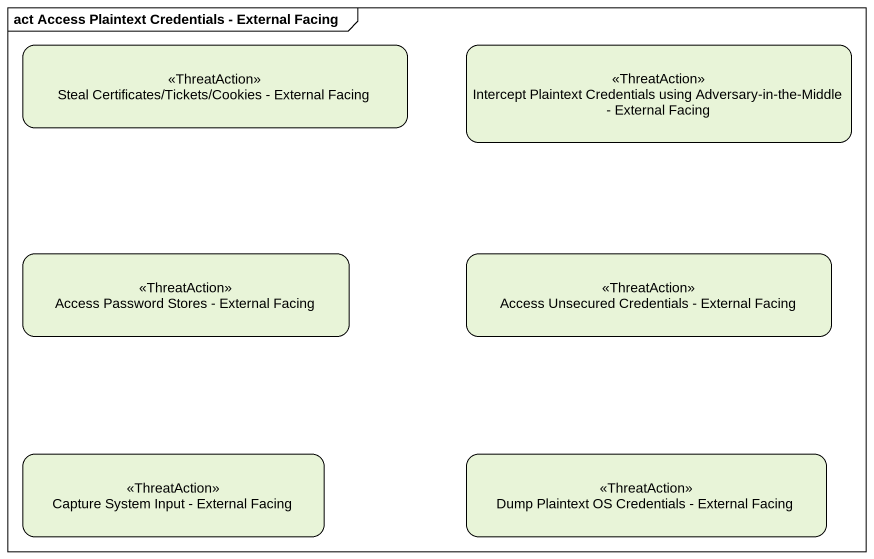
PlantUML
@startuml
mainframe act Access Plaintext Credentials - External Facing
hide empty description
state "Steal Certificates/Tickets/Cookies - External Facing" as Steal_Certificates_Tickets <<ThreatAction>>
state "Intercept Plaintext Credentials using Adversary-in-the-Middle - External Facing" as Intercept_Plaintext <<ThreatAction>>
state "Access Password Stores - External Facing" as Access_Password_Stores <<ThreatAction>>
state "Access Unsecured Credentials - External Facing" as Access_Unsecured <<ThreatAction>>
state "Capture System Input - External Facing" as Capture_System_Input <<ThreatAction>>
state "Dump Plaintext OS Credentials - External Facing" as Dump_Plaintext_OS <<ThreatAction>>
@enduml
